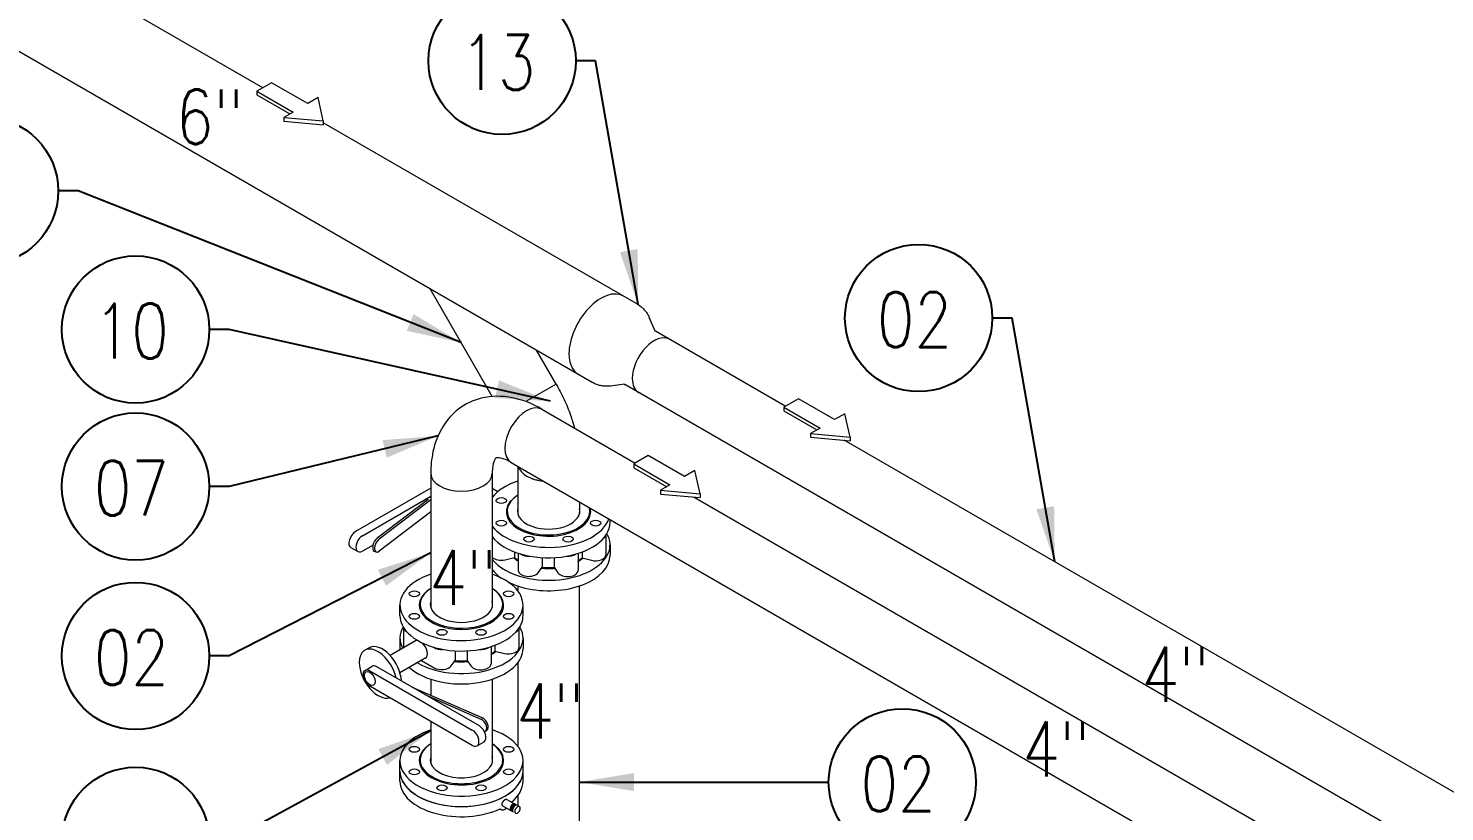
# Model space of a CAD drawing. Header units: millimetres. Extents: x -312439 to 477422, y -331570 to 212570.
# Drawn here: x 348745 to 351973, y 159188 to 160973 of the extents above; entities that cross this region are included whole.
import ezdxf

# ---------------------------------------------------------------- set-up
doc = ezdxf.new("R2010")
doc.units = ezdxf.units.MM
doc.layers.add('ARCONDTEXTO', color=4, linetype='Continuous')
doc.layers.add('TEXTO FORMATO', color=4, linetype='Continuous')
doc.styles.add('ROMAND', font='ROMAND.SHX')
doc.styles.add('ROMANS', font='romans.shx', dxfattribs={"height": 187.5})
doc.dimstyles.new('1-50 (MILIMETRO)', dxfattribs={"dimscale": 0, "dimtxt": 125, "dimasz": 125, "dimexe": 100, "dimexo": 100, "dimgap": 50, "dimtad": 0, "dimdec": 0, "dimzin": 0, "dimdsep": 46, "dimtxsty": 'ROMAND', "dimcen": -390, "dimclrd": 1, "dimclre": 1, "dimclrt": 3, "dimadec": 0, "dimazin": 0, "dimtfac": 1, "dimtdec": 0, "dimtix": 1, "dimtmove": 2, "dimatfit": 2, "dimfxl": 1, "dimtvp": 1, "dimtolj": 1, "dimtzin": 0, "dimarcsym": 0})

msp = doc.modelspace()

# ---------------------------------------------------------------- linework, layer by layer
at = {"color": 5, "linetype": 'Continuous', "lineweight": 0, "extrusion": (4.44089e-16, 0.816497, 0.57735)}
for p, q in [((349278.892, 160837.938), (346321.964, 162545.121)), ((350030.086, 160166.223), (346218.902, 162366.612)), ((350133.148, 160344.733), (349416.966, 160758.22)), ((349801.995, 160134.399), (349660.389, 160379.668)), ((350173.206, 160283.522), (350160.8, 160312.901)), ((350470.038, 160112.046), (350173.982, 160282.974)), ((349947.416, 160162.5), (349902.856, 160239.68)), ((349947.741, 160162.688), (349878.507, 160122.715)), ((350103.125, 160162.138), (350071.479, 160158.192)), ((353818.315, 158017.272), (350103.988, 160161.74)), ((349915.445, 160105.24), (350127.918, 159982.569)), ((353888.31, 158138.505), (350604.092, 160034.649)), ((349845.451, 159984.006), (353352.578, 157959.165)), ((349661.974, 159958.898), (349661.974, 159653.502)), ((349801.962, 159958.898), (349801.962, 159653.502)), ((349860.619, 159975.249), (349860.619, 159864.993)), ((349661.974, 159925.281), (349490.45, 159826.252)), ((349814.649, 159917.199), (349801.962, 159924.652)), ((349506.48, 159816.997), (349661.974, 159906.771)), ((349655.76, 159899.683), (349539.916, 159811.595)), ((349544.209, 159809.713), (349661.974, 159899.262)), ((350000.607, 159894.427), (350000.607, 159867.191)), ((350261.972, 159905.172), (353422.573, 158080.399)), ((349661.974, 159871.262), (349544.209, 159781.713)), ((350070.521, 159847.598), (350070.521, 159854.062)), ((349479.733, 159790.19), (349495.764, 159780.935)), ((349530.366, 159795.787), (349506.48, 159781.997)), ((350061.298, 159818.721), (350061.298, 159773.751)), ((350070.521, 159796.371), (350070.521, 159772.571)), ((349533.032, 159781.891), (349537.325, 159780.009)), ((349831.366, 159762.035), (349852.903, 159767.059)), ((349852.903, 159780.078), (349852.903, 159767.059)), ((349860.917, 159777.235), (349860.917, 159738.163)), ((349915.91, 159767.061), (349915.91, 159745.114)), ((349943.004, 159766.968), (349943.004, 159744.978)), ((349997.783, 159776.629), (349997.783, 159737.714)), ((349997.783, 159758.439), (349998.271, 159758.721)), ((350006.665, 159779.696), (350006.665, 159766.284)), ((350006.665, 159766.284), (350028.004, 159761.055)), ((349906.834, 159732.769), (349915.91, 159745.114)), ((349943.004, 159744.978), (349951.688, 159732.568)), ((349860.294, 159702.414), (349860.294, 159691.547)), ((350000.282, 159702.414), (350000.282, 158808.626)), ((349591.735, 159635.098), (349591.735, 159658.898)), ((349872.201, 159635.098), (349872.201, 159658.898)), ((349600.18, 159607.425), (349600.18, 159562.334)), ((349862.978, 159606.221), (349862.978, 159561.251)), ((349627.108, 159577.039), (349569.186, 159544.175)), ((349591.735, 159583.871), (349591.735, 159560.071)), ((349669.6, 159561.902), (349667.288, 159563.261)), ((349799.463, 159564.129), (349799.463, 159525.214)), ((349808.345, 159567.196), (349808.345, 159553.784)), ((349872.201, 159583.871), (349872.201, 159560.071)), ((349521.87, 159561.618), (349511.681, 159555.837)), ((349649.528, 159537.522), (349591.606, 159504.659)), ((349641.018, 159532.694), (349669.6, 159515.902)), ((349708.515, 159520.269), (349717.591, 159532.614)), ((349717.591, 159554.561), (349717.591, 159532.614)), ((349744.684, 159554.468), (349744.684, 159532.478)), ((349744.684, 159532.478), (349753.386, 159520.043)), ((349799.463, 159545.939), (349799.951, 159546.221)), ((349808.345, 159553.784), (349829.684, 159548.555)), ((349512.1, 159510.119), (349528.13, 159519.374)), ((349522.816, 159509.057), (349756.643, 159374.057)), ((349772.674, 159383.313), (349538.847, 159518.313)), ((349860.294, 159527.422), (349860.294, 159337.089)), ((349756.643, 159339.057), (349522.816, 159474.057)), ((349779.227, 159401.595), (349620.461, 159471.193)), ((349661.974, 159489.914), (349661.974, 159452.995)), ((349801.962, 159489.914), (349801.962, 159299.044)), ((349648.577, 159454.96), (349775.967, 159399.117)), ((349661.974, 159393.715), (349661.974, 159299.044)), ((349786.346, 159371.468), (349789.606, 159373.947)), ((349767.36, 159337.996), (349783.39, 159347.251)), ((349591.735, 159257.427), (349591.735, 159304.44)), ((349872.201, 159257.427), (349872.201, 159304.44)), ((349835.398, 159215.915), (349853.073, 159205.71)), ((349860.294, 159224.778), (349860.294, 159201.615)), ((349819.72, 159194.274), (349821.802, 159193.072)), ((349826.665, 159200.789), (349844.34, 159190.585)), ((349847.108, 159189.134), (349848.009, 159188.613)), ((349847.108, 159189.134), (349848.009, 159188.613)), ((349848.256, 159192.162), (349848.256, 159191.226)), ((349853.664, 159201.531), (349854.476, 159201.999)), ((349855.713, 159204.039), (349856.615, 159203.518)), ((349858.874, 159202.435), (349863.922, 159199.52))]:
    msp.add_line(p, q, dxfattribs=at)
at = {"color": 1, "linetype": 'Continuous', "lineweight": 0, "extrusion": (4.44089e-16, 0.816497, 0.57735)}
for p, q in [((349298.996, 160849.545), (349265.78, 160830.368)), ((349265.78, 160830.368), (349348.329, 160782.708)), ((349265.78, 160830.368), (349265.78, 160821.824)), ((349265.78, 160821.824), (349340.931, 160778.436)), ((349381.546, 160801.885), (349298.996, 160849.545)), ((349405.034, 160815.446), (349381.546, 160801.885)), ((349416.966, 160762.258), (349405.034, 160815.446)), ((349348.329, 160782.708), (349326.958, 160770.369)), ((349326.958, 160770.369), (349416.966, 160762.258)), ((349326.958, 160770.369), (349326.958, 160761.826)), ((349326.958, 160761.826), (349416.966, 160753.714)), ((349416.966, 160762.258), (349416.966, 160753.714)), ((350499.828, 160129.245), (350466.611, 160110.067)), ((350582.377, 160081.585), (350499.828, 160129.245)), ((350466.611, 160110.067), (350549.16, 160062.408)), ((350466.611, 160110.067), (350466.611, 160101.524)), ((350466.611, 160101.524), (350541.762, 160058.136)), ((350605.865, 160095.146), (350582.377, 160081.585)), ((350617.798, 160041.957), (350605.865, 160095.146)), ((350549.16, 160062.408), (350527.79, 160050.069)), ((350527.79, 160050.069), (350617.798, 160041.957)), ((350527.79, 160050.069), (350527.79, 160041.526)), ((350527.79, 160041.526), (350617.798, 160033.414)), ((350617.798, 160041.957), (350617.798, 160033.414))]:
    msp.add_line(p, q, dxfattribs=at)
at = {"color": 4, "linetype": 'Continuous', "lineweight": 0, "extrusion": (4.44089e-16, 0.816497, 0.57735)}
for p, q in [((350157.708, 159999.768), (350124.492, 159980.59)), ((350240.257, 159952.108), (350157.708, 159999.768)), ((350124.492, 159980.59), (350207.041, 159932.93)), ((350124.492, 159980.59), (350124.492, 159972.047)), ((350124.492, 159972.047), (350199.642, 159928.659)), ((350263.746, 159965.669), (350240.257, 159952.108)), ((350275.678, 159912.48), (350263.746, 159965.669)), ((350207.041, 159932.93), (350185.67, 159920.592)), ((350185.67, 159920.592), (350275.678, 159912.48)), ((350185.67, 159920.592), (350185.67, 159912.049)), ((350185.67, 159912.049), (350275.678, 159903.937)), ((350275.678, 159912.48), (350275.678, 159903.937))]:
    msp.add_line(p, q, dxfattribs=at)
at = {"color": 5, "linetype": 'Continuous', "lineweight": 0}
for centre, major_axis, ratio, start_param, end_param in [((350049.809, 160273.842), (51.531, 89.255), 0.57735027, 0, 2.35619449), ((350170.793, 160203.992), (-34.997, -60.617), 0.57735027, 3.14159265, 5.49778714), ((350170.793, 160203.992), (34.997, 60.617), 0.57735027, 0, 2.35619449), ((350049.809, 160273.842), (51.531, 89.255), 0.57735027, 2.35619449, 3.14159265), ((350170.793, 160203.992), (-34.997, -60.617), 0.57735027, 5.49778714, 6.28318531), ((350170.793, 160203.992), (34.997, 60.617), 0.57735027, 2.35619449, 3.14159265), ((349880.448, 160044.623), (34.997, 60.617), 0.57735027, 0, 3.14159265), ((349731.968, 159958.898), (-69.994, 0), 0.57735027, 0, 3.14159265), ((349930.613, 159981.349), (69.994, 0), 0.57735027, 3.30693061, 3.92699082), ((349930.613, 159981.349), (-69.994, 0), 0.57735027, 0.16533796, 1.40545837), ((349930.613, 159981.349), (69.994, 0), 0.57735027, 3.92699082, 4.54705102), ((349930.288, 159871.398), (140.233, 0), 0.57735027, 2.09071232, 2.72651975), ((349930.288, 159871.398), (-96.142, 0), 0.57735027, 5.5229043, 9.58445996), ((349930.288, 159872.998), (-94.183, 0), 0.57735027, 5.54504237, 9.57776052), ((349930.288, 159871.398), (140.233, 0), 0.57735027, 3.55666556, 6.08699232), ((349930.288, 159872.998), (71.035, 0), 0.57735027, 2.94514429, 4.3196899), ((349930.288, 159872.998), (71.035, 0), 0.57735027, 4.3196899, 6.42526492), ((349490.45, 159808.752), (-10.717, -18.562), 0.57735027, 3.92699082, 6.28318531), ((349930.288, 159847.598), (-140.233, 0), 0.57735027, 0.4150729, 3.14159265), ((349930.288, 159796.371), (-140.233, 0), 0.57735027, 1.17809725, 3.46347913), ((349506.48, 159799.497), (10.717, 18.562), 0.57735027, 0.78539816, 3.92699082), ((349539.916, 159797.595), (-6.884, -15.704), 0.49374699, 3.86764395, 6.28318531), ((349544.209, 159795.713), (6.884, 15.704), 0.49374699, 0.7260513, 3.86764395), ((349822.409, 159820.834), (-23.909, 0), 0.57735027, 0.54485117, 0.7384428), ((350037.389, 159819.751), (23.909, 0), 0.57735027, 5.52075839, 6.19932215), ((349822.409, 159774.834), (-23.909, 0), 0.57735027, 0.54485117, 1.95477066), ((349930.288, 159796.371), (-140.233, 0), 0.57735027, 0.4150729, 1.17809725), ((349930.288, 159797.971), (-96.142, 0), 0.57735027, 0.60048739, 0.76476867), ((349930.288, 159799.998), (-96.142, 0), 0.57735027, 0.63529249, 0.76476867), ((349884.826, 159784.163), (-23.909, 0), 0.57735027, 0.66582243, 1.69113205), ((349930.288, 159772.571), (140.233, 0), 0.57735027, 4.3196899, 6.28318531), ((349973.874, 159783.714), (-23.909, 0), 0.57735027, 1.43157265, 2.46050589), ((349920.887, 159804.75), (108.613, 0), 0.57735027, 5.49902647, 5.62281501), ((349930.288, 159797.971), (-96.142, 0), 0.57735027, 2.34903865, 2.52340233), ((350037.389, 159773.751), (23.909, 0), 0.57735027, 4.30900682, 6.28318531), ((349731.968, 159658.898), (140.233, 0), 0.57735027, 2.09338692, 5.89048623), ((349930.288, 159772.571), (140.233, 0), 0.57735027, 3.55666556, 3.83844055), ((349731.968, 159658.898), (140.233, 0), 0.57735027, 5.89048623, 7.33139104), ((349884.826, 159738.163), (23.909, 0), 0.57735027, 3.14159265, 5.88176147), ((349930.288, 159796.371), (94.183, 0), 0.57735027, 4.54077661, 4.86544352), ((349930.288, 159797.971), (-96.142, 0), 0.57735027, 1.4059879, 1.71754587), ((349930.288, 159799.998), (96.142, 0), 0.57735027, 4.56228331, 4.8450414), ((349973.874, 159737.714), (23.909, 0), 0.57735027, 3.52360866, 6.28318531), ((349731.968, 159658.898), (96.142, 0), 0.57735027, 2.38623365, 5.89048623), ((349731.968, 159660.498), (94.183, 0), 0.57735027, 2.4085964, 5.89048623), ((349731.968, 159658.898), (96.142, 0), 0.57735027, 5.89048623, 7.03854431), ((349731.968, 159660.498), (94.183, 0), 0.57735027, 5.89048623, 7.01618156), ((349930.288, 159772.571), (140.233, 0), 0.57735027, 4.00829368, 4.3196899), ((349731.968, 159660.498), (71.035, 0), 0.57735027, 2.97018023, 6.45459773), ((349731.968, 159635.098), (140.233, 0), 0.57735027, 3.14159265, 5.89048623), ((349731.968, 159635.098), (140.233, 0), 0.57735027, 5.89048623, 6.28318531), ((349731.968, 159583.871), (-140.233, 0), 0.57735027, 5.96129884, 6.57744992), ((349624.089, 159608.334), (-23.909, 0), 0.57735027, 0.07325827, 0.73845409), ((349731.968, 159583.871), (-140.233, 0), 0.57735027, 0.77293836, 3.46347913), ((349839.069, 159607.251), (23.909, 0), 0.57735027, 5.52075839, 6.19932215), ((349541.9, 159502.575), (-30.219, 53.262), 0.57229596, 4.22328271, 7.07290387), ((349552.09, 159508.357), (30.219, -53.262), 0.57229596, 0.84465523, 3.14159265), ((349624.089, 159562.334), (-23.909, 0), 0.57735027, 0, 0.04072519), ((349638.318, 159557.28), (11.21, -19.758), 0.57229596, 2.72511373, 3.14159265), ((349638.318, 159557.28), (11.21, -19.758), 0.57229596, 0, 2.09969359), ((349775.554, 159571.214), (-23.909, 0), 0.57735027, 1.43157265, 2.46050589), ((349731.968, 159560.071), (-140.233, 0), 0.57735027, 0, 0.0376319), ((349731.968, 159560.071), (-140.233, 0), 0.57735027, 0.56162023, 3.14159265), ((349686.506, 159571.663), (-23.909, 0), 0.57735027, 0.78539816, 1.69113205), ((349731.968, 159583.871), (94.183, 0), 0.57735027, 4.54077661, 4.86544342), ((349731.968, 159585.471), (96.142, 0), 0.57735027, 4.54758055, 4.85913845), ((349731.968, 159587.498), (96.142, 0), 0.57735027, 4.56228331, 4.8450414), ((349731.968, 159587.498), (96.142, 0), 0.57735027, 5.4906313, 5.63043956), ((349731.968, 159585.471), (96.142, 0), 0.57735027, 5.4906313, 5.49778714), ((349731.968, 159585.471), (96.142, 0), 0.57735027, 5.49778714, 5.66499498), ((349839.069, 159561.251), (23.909, 0), 0.57735027, 4.30900682, 6.28318531), ((349541.9, 159502.575), (-30.219, 53.262), 0.57229596, 0.78971856, 3.02809865), ((349522.816, 159491.557), (-10.717, 18.562), 0.57735027, 5.49778714, 8.6393798), ((349538.847, 159500.813), (-10.717, 18.562), 0.57735027, 5.49778714, 6.28318531), ((349541.9, 159502.575), (-8.773, 15.195), 0.57735027, 5.49778714, 5.71977323), ((349686.506, 159525.663), (23.909, 0), 0.57735027, 3.92699082, 5.88176147), ((349775.554, 159525.214), (23.909, 0), 0.57735027, 3.52556698, 6.28318531), ((349779.227, 159387.595), (10.379, -13.649), 0.65029269, 0, 2.27829856), ((349731.968, 159304.44), (-140.233, 0), 0.57735027, 5.89124521, 10.47298369), ((349731.968, 159304.44), (-140.233, 0), 0.57735027, 5.23497958, 5.89124521), ((349756.643, 159356.557), (10.717, -18.562), 0.57735027, 5.49778714, 8.6393798), ((349772.674, 159365.813), (10.717, -18.562), 0.57735027, 0, 2.35619449), ((349775.967, 159385.117), (10.379, -13.649), 0.65029269, 6.07433753, 8.56148387), ((349731.968, 159304.44), (-96.142, 0), 0.57735027, 5.89124521, 10.18013696), ((349731.968, 159306.04), (-94.183, 0), 0.57735027, 5.89124521, 10.15777421), ((349731.968, 159304.44), (-96.142, 0), 0.57735027, 5.52782631, 5.89124521), ((349731.968, 159306.04), (-94.183, 0), 0.57735027, 5.55018906, 5.89124521), ((349731.968, 159306.04), (-71.035, 0), 0.57735027, 6.11177289, 9.03283786), ((349731.968, 159306.04), (-71.035, 0), 0.57735027, 2.74965256, 3.31300507), ((349731.968, 159280.64), (-140.233, 0), 0.57735027, 0, 3.14159265), ((349731.968, 159280.64), (140.233, 0), 0.57735027, 3.14159265, 5.49778714), ((349731.968, 159280.64), (140.233, 0), 0.57735027, 5.49778714, 6.28318531), ((349731.968, 159257.427), (140.233, 0), 0.57735027, 3.14159265, 5.39189999), ((349731.968, 159257.427), (140.233, 0), 0.57735027, 5.65744055, 6.28318531), ((349848.706, 159198.148), (-4.366, -7.563), 0.57735027, 3.92699082, 6.62275351), ((349851.411, 159196.586), (-4.303, -7.452), 0.57735027, 3.92699082, 6.28318531), ((349848.706, 159198.148), (-2.55, -4.416), 0.57735027, 3.92699082, 5.93556287), ((349852.312, 159196.066), (-4.303, -7.452), 0.57735027, 3.92699082, 6.49141742), ((349852.312, 159196.066), (-3.825, -6.624), 0.57735027, 3.92699082, 6.2809756), ((349854.476, 159194.817), (-4.398, -7.618), 0.57735027, 3.92699082, 6.28318531), ((349853.664, 159195.285), (-3.825, -6.624), 0.57735027, 3.92699082, 5.49778714), ((349848.706, 159198.148), (-4.366, -7.563), 0.57735027, 2.80202445, 3.92699082), ((349848.706, 159198.148), (-2.55, -4.416), 0.57735027, 3.48921509, 3.92699082), ((349851.411, 159196.586), (-4.303, -7.452), 0.57735027, 3.14159265, 3.92699082), ((349852.312, 159196.066), (-4.303, -7.452), 0.57735027, 2.93336054, 3.92699082), ((349852.312, 159196.066), (-3.825, -6.624), 0.57735027, 3.14380236, 3.92699082), ((349859.524, 159191.902), (-4.398, -7.618), 0.57735027, 3.92699082, 7.06858347), ((349854.476, 159194.817), (-4.398, -7.618), 0.57735027, 3.14159265, 3.92699082), ((349859.524, 159191.902), (-4.398, -7.618), 0.57735027, 0.78539816, 3.92699082)]:
    msp.add_ellipse(centre, major_axis=major_axis, ratio=ratio, start_param=start_param, end_param=end_param, dxfattribs=at)
for centre, major_axis in [((349822.794, 159897.105), (11.635, 0)), ((349822.794, 159845.691), (11.635, 0)), ((350037.782, 159845.691), (-11.635, 0)), ((349885.762, 159809.336), (11.635, 0)), ((349974.813, 159809.336), (-11.635, 0)), ((349624.474, 159684.605), (11.635, 0)), ((349839.462, 159684.605), (-11.635, 0)), ((349624.474, 159633.191), (11.635, 0)), ((349839.462, 159633.191), (-11.635, 0)), ((349687.443, 159596.836), (11.635, 0)), ((349776.494, 159596.836), (-11.635, 0)), ((349522.816, 159491.557), (-8.773, 15.195)), ((349624.44, 159330.099), (11.635, 0)), ((349839.428, 159330.194), (-11.635, 0)), ((349624.508, 159278.686), (11.635, 0)), ((349839.496, 159278.78), (-11.635, 0)), ((349687.524, 159242.358), (11.635, 0)), ((349776.575, 159242.397), (-11.635, 0))]:
    msp.add_ellipse(centre, major_axis=major_axis, ratio=0.57735027, dxfattribs=at)
for points, knots in [([(350133.148, 160344.733), (350135.746, 160343.233), (350138.237, 160341.546), (350142.923, 160337.867), (350145.119, 160335.874), (350149.172, 160331.668), (350151.03, 160329.454), (350154.396, 160324.889), (350155.905, 160322.537), (350158.593, 160317.761), (350159.771, 160315.337), (350160.8, 160312.901)], [5.497787144, 5.497787144, 5.497787144, 5.497787144, 5.580144879, 5.580144879, 5.662502614, 5.662502614, 5.744860349, 5.744860349, 5.827218085, 5.827218085, 5.90957582, 5.90957582, 5.90957582, 5.90957582]), ([(350173.982, 160282.974), (350173.759, 160283.102), (350173.547, 160283.248), (350173.204, 160283.517), (350173.074, 160283.639), (350172.954, 160283.764), (350172.931, 160283.793), (350172.931, 160283.793)], [5.497787144, 5.497787144, 5.497787144, 5.497787144, 5.580144879, 5.580144879, 5.662502614, 5.662502614, 5.715725654, 5.715725654, 5.715725654, 5.715725654]), ([(349947.741, 160162.688), (349954.296, 160151.334), (349960.337, 160139.683), (349971.279, 160115.975), (349976.181, 160103.918), (349983.869, 160082.057), (349986.883, 160072.292), (349989.474, 160062.499)], [5.497787144, 5.497787144, 5.497787144, 5.497787144, 5.654866776, 5.654866776, 5.811946409, 5.811946409, 5.937077548, 5.937077548, 5.937077548, 5.937077548]), ([(350071.479, 160158.192), (350068.855, 160157.865), (350066.167, 160157.674), (350060.687, 160157.613), (350057.895, 160157.744), (350052.258, 160158.377), (350049.412, 160158.879), (350043.743, 160160.286), (350040.92, 160161.191), (350035.39, 160163.41), (350032.684, 160164.723), (350030.086, 160166.223)], [1.944405814, 1.944405814, 1.944405814, 1.944405814, 2.026763549, 2.026763549, 2.109121285, 2.109121285, 2.19147902, 2.19147902, 2.273836755, 2.273836755, 2.35619449, 2.35619449, 2.35619449, 2.35619449]), ([(350102.752, 160162.241), (350102.752, 160162.241), (350102.789, 160162.235), (350102.957, 160162.193), (350103.128, 160162.142), (350103.533, 160161.98), (350103.765, 160161.869), (350103.988, 160161.74)], [2.13825598, 2.13825598, 2.13825598, 2.13825598, 2.19147902, 2.19147902, 2.273836755, 2.273836755, 2.35619449, 2.35619449, 2.35619449, 2.35619449]), ([(349915.445, 160105.24), (349894.399, 160117.391), (349872.034, 160126.557), (349825.356, 160135.994), (349800.868, 160136.33), (349758.613, 160125.79), (349740.774, 160117.324), (349710.847, 160094.494), (349698.637, 160080.531), (349678.437, 160047.655), (349671.296, 160028.383), (349663.544, 159992.364), (349661.974, 159975.725), (349661.974, 159958.898)], [1.57079633, 1.57079633, 1.57079633, 1.57079633, 1.88495559, 1.88495559, 2.1921911, 2.1921911, 2.43041341, 2.43041341, 2.65917144, 2.65917144, 2.92406257, 2.92406257, 3.14159265, 3.14159265, 3.14159265, 3.14159265]), ([(349845.451, 159984.006), (349837.544, 159988.571), (349830.444, 159991.497), (349819.385, 159994.66), (349815.454, 159994.939), (349810.422, 159994.737), (349810.461, 159994.411), (349810.446, 159994.401), (349809.832, 159994.324), (349806.566, 159988.516), (349804.42, 159983.162), (349802.412, 159970.498), (349801.962, 159965.037), (349801.962, 159958.898)], [1.57079633, 1.57079633, 1.57079633, 1.57079633, 1.81792283, 1.81792283, 2.06181007, 2.06181007, 2.37173543, 2.37173543, 2.68589469, 2.68589469, 2.97542219, 2.97542219, 3.14159265, 3.14159265, 3.14159265, 3.14159265]), ([(349826.665, 159200.789), (349826.665, 159200.789), (349826.665, 159200.79), (349826.367, 159200.962), (349826.099, 159201.18), (349825.743, 159201.579), (349825.632, 159201.725), (349825.431, 159202.032), (349825.25, 159202.359), (349825.106, 159202.723), (349824.981, 159203.105), (349824.929, 159203.307), (349824.802, 159203.933), (349824.761, 159204.375), (349824.76, 159205.305), (349824.803, 159205.799), (349824.97, 159206.799), (349825.094, 159207.307), (349825.34, 159208.081), (349825.432, 159208.342), (349825.634, 159208.86), (349825.743, 159209.116), (349826.096, 159209.879), (349826.364, 159210.379), (349826.965, 159211.363), (349827.29, 159211.832), (349827.809, 159212.499), (349827.987, 159212.715), (349828.355, 159213.136), (349828.545, 159213.341), (349829.12, 159213.926), (349829.512, 159214.279), (349830.313, 159214.913), (349830.725, 159215.194), (349831.128, 159215.427)], [0.0053540911, 0.0053540911, 0.0053540911, 0.0053540911, 0.0053553513, 0.0053553513, 0.0066941891, 0.0066941891, 0.007363608, 0.007363608, 0.0080330269, 0.0087024458, 0.0087024458, 0.0093718647, 0.0093718647, 0.0107107025, 0.0107107025, 0.0120495403, 0.0120495403, 0.0133883781, 0.0133883781, 0.014057797, 0.014057797, 0.014727216, 0.014727216, 0.0160660538, 0.0160660538, 0.0174048916, 0.0174048916, 0.0180743105, 0.0180743105, 0.0187437294, 0.0187437294, 0.0200825672, 0.0200825672, 0.021421405, 0.021421405, 0.021421405, 0.021421405]), ([(349831.128, 159215.427), (349831.531, 159215.659), (349831.929, 159215.847), (349832.519, 159216.059), (349832.714, 159216.118), (349833.094, 159216.21), (349833.465, 159216.277), (349833.82, 159216.294), (349834.166, 159216.286), (349834.335, 159216.27), (349834.824, 159216.181), (349835.123, 159216.073), (349835.396, 159215.916), (349835.397, 159215.915), (349835.398, 159215.915)], [0.02142140503, 0.02142140503, 0.02142140503, 0.02142140503, 0.02275993609, 0.02275993609, 0.02342920163, 0.02342920163, 0.02409846716, 0.02476773269, 0.02476773269, 0.02543699823, 0.02543699823, 0.0267755293, 0.0267755293, 0.0267803134, 0.0267803134, 0.0267803134, 0.0267803134]), ([(349820.092, 159194.447), (349820.733, 159193.749), (349821.472, 159193.204), (349822.507, 159192.712), (349822.72, 159192.623), (349823.156, 159192.465), (349823.381, 159192.395), (349824.063, 159192.22), (349824.53, 159192.145), (349825.49, 159192.079), (349825.981, 159192.087), (349826.988, 159192.189), (349827.506, 159192.284), (349829.056, 159192.691), (349830.091, 159193.125), (349831.128, 159193.724)], [0, 0, 0, 0, 0.0034182904, 0.0034182904, 0.004272863, 0.004272863, 0.0051274356, 0.0051274356, 0.0068365808, 0.0068365808, 0.0085457261, 0.0085457261, 0.0102548713, 0.0102548713, 0.0136731617, 0.0136731617, 0.0136731617, 0.0136731617]), ([(349831.128, 159193.724), (349831.387, 159193.873), (349831.646, 159194.034), (349832.159, 159194.371), (349832.413, 159194.549), (349833.167, 159195.107), (349833.659, 159195.513), (349834.257, 159196.058), (349834.371, 159196.165), (349834.485, 159196.274)], [0.01367316168, 0.01367316168, 0.01367316168, 0.01367316168, 0.01452647606, 0.01452647606, 0.01537979044, 0.01537979044, 0.01708641919, 0.01708641919, 0.01749393147, 0.01749393147, 0.01749393147, 0.01749393147])]:
    msp.add_open_spline(points, degree=3, knots=knots, dxfattribs=at)
at = {"layer": 'TEXTO FORMATO', "color": 1}
for centre in [(349824.585, 160899.351), (348644.909, 160602.786), (350773.807, 160313.166), (348989.133, 160287.026), (348989.133, 159929.1), (348989.133, 159542.902), (350736.592, 159254.889), (348989.133, 159121.549)]:
    msp.add_circle(centre, 167.835, dxfattribs=at)

# ---------------------------------------------------------------- texts
at = {"layer": 'ARCONDTEXTO', "color": 3, "linetype": 'Continuous', "lineweight": -3, "style": 'ROMANS', "width": 0.8}
for s, p in [('13', (349729.267, 160833.286)), ('02', (350678.489, 160247.1)), ('10', (348893.815, 160220.96)), ('07', (348893.815, 159863.034)), ('02', (348893.815, 159476.836)), ('02', (350641.274, 159188.823))]:
    msp.add_text(s, height=125, dxfattribs=at).set_placement(p)
at = {"layer": 'ARCONDTEXTO', "linetype": 'Continuous', "lineweight": -3, "style": 'ROMANS', "width": 0.8}
for s, p in [('6"', (349081.119, 160709.121)), ('4"', (349658.281, 159659.145)), ('4"', (351281.821, 159438.533)), ('4"', (349856.6, 159355.092)), ('4"', (351009.901, 159268.526))]:
    msp.add_text(s, height=125, dxfattribs=at).set_placement(p)

# ---------------------------------------------------------------- leaders
at = {"layer": 'TEXTO FORMATO'}
for points in [[(350134.747, 160343.777), (350037.754, 160899.351), (349992.42, 160899.351)], [(349731.192, 160257.033), (348858.077, 160602.786), (348812.744, 160602.786)], [(351083.969, 159757.592), (350986.976, 160313.166), (350941.642, 160313.166)], [(349935.035, 160123.662), (349202.302, 160287.026), (349156.969, 160287.026)], [(349678.399, 160044.361), (349202.302, 159929.1), (349156.969, 159929.1)], [(349661.974, 159777.974), (349202.302, 159542.902), (349156.969, 159542.902)], [(349661.974, 159372.53), (349202.302, 159121.549), (349156.969, 159121.549)], [(350000.282, 159255.52), (350523.424, 159254.889), (350568.757, 159254.889)]]:
    msp.add_leader(points, dimstyle='1-50 (MILIMETRO)', override={"dimscale": 1}, dxfattribs=at)

doc.saveas('drawing.dxf')
